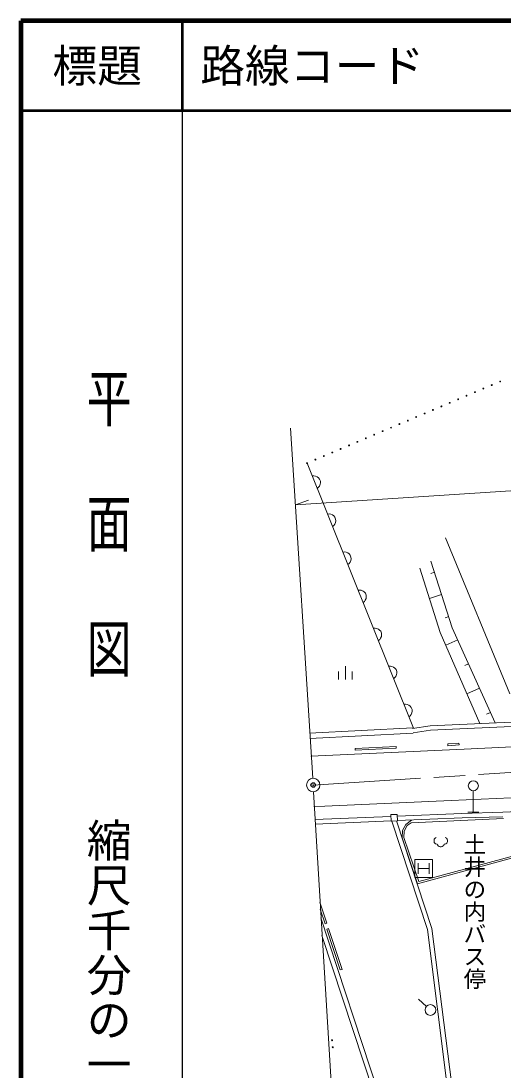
# Model space of a CAD drawing. Units: millimetres, scale not verified. Extents: x 40000 to 680000, y 20000 to 380000.
# Drawn here: x 40000 to 93795, y 262860 to 380000 of the extents above; entities that cross this region are included whole.
import ezdxf
from ezdxf.enums import TextEntityAlignment as Align

# ---------------------------------------------------------------- set-up
doc = ezdxf.new("R2010")
doc.units = ezdxf.units.MM
doc.header["$LTSCALE"] = 1000
doc.header["$PDMODE"] = 32
doc.header["$PDSIZE"] = 500
doc.linetypes.add('CHAIN', pattern=[18.5, 12, -1.5, 3.5, -1.5])
for name, color, linetype, lineweight in [('M-BGD', 7, 'Continuous', 13), ('M-BGD-EXST', 7, 'Continuous', 13), ('M-BMK', 2, 'CHAIN', 13), ('M-BMK-OTRS', 5, 'Continuous', 13), ('M-BMK-SRVR', 3, 'Continuous', 13), ('M-STR-HTXT', 7, 'Continuous', 13), ('M-STR-STRC', 7, 'Continuous', 13), ('M-TTL', 2, 'Continuous', 140), ('M-TTL-BAND', 7, 'Continuous', 25), ('M-TTL-LINE', 7, 'Continuous', 50)]:
    doc.layers.add(name, color=color, linetype=linetype, lineweight=lineweight)
doc.layers.add('M-OTRS', color=6, linetype='Continuous')
doc.layers.add('M-TTL-TXT', color=7, linetype='Continuous')
doc.styles.add('@ＭＳ ゴシック', font='')
doc.styles.add('ＭＳ ゴシック', font='')
doc.styles.get('@ＭＳ ゴシック').set_extended_font_data('@MS Gothic')
doc.styles.get('ＭＳ ゴシック').set_extended_font_data('MS Gothic')

msp = doc.modelspace()

# ---------------------------------------------------------------- linework, layer by layer
at = {"layer": 'M-BGD'}
for p, q in [((71925, 330625), (83811, 301030)), ((72688, 329207), (72499, 329196)), ((72861, 329180), (72688, 329207)), ((73056, 329096), (72861, 329180)), ((73196, 328991), (73056, 329096)), ((73318, 328846), (73196, 328991)), ((73203, 327927), (73308, 328066)), ((73308, 328066), (73392, 328261)), ((73408, 328623), (73318, 328846)), ((73392, 328261), (73419, 328434)), ((73419, 328434), (73408, 328623)), ((73058, 327804), (73203, 327927)), ((74395, 324957), (74206, 324946)), ((74568, 324930), (74395, 324957)), ((74763, 324846), (74568, 324930)), ((74903, 324741), (74763, 324846)), ((75025, 324596), (74903, 324741)), ((75115, 324373), (75025, 324596)), ((74765, 323554), (74910, 323677)), ((74910, 323677), (75015, 323816)), ((75015, 323816), (75099, 324011)), ((75099, 324011), (75126, 324184)), ((75126, 324184), (75115, 324373)), ((87395, 322297), (94554, 304860)), ((76102, 320707), (75913, 320696)), ((76275, 320680), (76102, 320707)), ((76470, 320597), (76275, 320680)), ((76609, 320491), (76470, 320597)), ((76732, 320346), (76609, 320491)), ((76822, 320123), (76732, 320346)), ((76805, 319761), (76833, 319934)), ((76833, 319934), (76822, 320123)), ((76472, 319304), (76616, 319427)), ((76616, 319427), (76722, 319566)), ((76722, 319566), (76805, 319761)), ((84504, 318902), (86799, 311697)), ((85743, 319682), (88129, 312248)), ((86141, 318443), (85735, 318313)), ((77809, 316457), (77620, 316446)), ((77982, 316430), (77809, 316457)), ((78177, 316347), (77982, 316430)), ((78316, 316241), (78177, 316347)), ((78179, 315054), (78323, 315177)), ((78439, 316096), (78316, 316241)), ((78323, 315177), (78429, 315316)), ((78429, 315316), (78512, 315511)), ((78529, 315874), (78439, 316096)), ((78512, 315511), (78540, 315684)), ((78540, 315684), (78529, 315874)), ((86936, 315965), (85578, 315529)), ((87732, 313487), (87323, 313356)), ((79516, 312207), (79327, 312196)), ((79689, 312180), (79516, 312207)), ((79884, 312097), (79689, 312180)), ((80023, 311991), (79884, 312097)), ((80146, 311846), (80023, 311991)), ((80235, 311624), (80146, 311846)), ((80247, 311434), (80235, 311624)), ((86799, 311697), (91218, 301549)), ((88129, 312248), (92919, 301627)), ((79886, 310804), (80030, 310927)), ((80030, 310927), (80136, 311066)), ((80136, 311066), (80219, 311261)), ((80219, 311261), (80247, 311434)), ((88738, 310898), (87408, 310298)), ((89956, 308198), (89546, 308013)), ((75450, 307351), (75450, 306451)), ((76200, 307951), (76200, 306451)), ((76950, 307351), (76950, 306451)), ((81223, 307957), (81033, 307946)), ((81396, 307930), (81223, 307957)), ((81591, 307847), (81396, 307930)), ((81730, 307741), (81591, 307847)), ((81853, 307596), (81730, 307741)), ((81843, 306816), (81926, 307011)), ((81942, 307374), (81853, 307596)), ((81926, 307011), (81954, 307184)), ((81954, 307184), (81942, 307374)), ((81592, 306554), (81737, 306677)), ((81737, 306677), (81843, 306816)), ((91174, 305497), (89774, 304866)), ((82930, 303708), (82740, 303696)), ((83102, 303680), (82930, 303708)), ((83298, 303597), (83102, 303680)), ((83437, 303491), (83298, 303597)), ((83560, 303346), (83437, 303491)), ((83299, 302304), (83444, 302427)), ((83444, 302427), (83550, 302566)), ((83550, 302566), (83633, 302761)), ((83649, 303124), (83560, 303346)), ((83633, 302761), (83661, 302934)), ((83661, 302934), (83649, 303124)), ((115766, 302671), (85674, 301296)), ((92391, 302797), (91961, 302603)), ((83729, 301055), (72186, 300477)), ((85674, 301296), (83690, 301013)), ((115732, 302169), (85721, 300798)), ((83759, 300456), (72223, 299878)), ((85721, 300798), (83761, 300518)), ((112424, 299766), (89465, 298690)), ((89465, 298690), (72345, 297900)), ((90483, 294044), (90483, 291664)), ((88026, 292944), (73898, 292325)), ((88026, 292944), (101963, 293609)), ((73898, 292325), (72694, 292267)), ((105745, 292132), (93778, 291644)), ((81276, 291178), (72783, 290828)), ((81296, 290678), (72814, 290329)), ((82000, 291406), (81274, 291374)), ((81274, 291374), (81305, 290653)), ((81305, 290653), (82032, 290685)), ((81389, 290656), (85367, 278558)), ((81908, 290679), (85857, 278668)), ((82032, 290685), (82000, 291406)), ((89205, 291515), (82011, 291206)), ((89223, 291016), (82032, 290706)), ((82950, 290289), (83575, 290756)), ((93866, 290947), (83536, 290477)), ((112368, 291303), (84255, 283667)), ((112315, 291496), (84385, 283910)), ((93778, 291644), (89205, 291515)), ((93792, 291144), (89223, 291016)), ((89853, 291664), (91113, 291664)), ((82540, 288778), (82581, 289601)), ((82581, 289601), (82950, 290289)), ((82742, 288806), (82778, 289546)), ((82778, 289546), (83105, 290156)), ((83105, 290156), (83536, 290477)), ((84255, 283667), (82540, 288778)), ((84385, 283910), (82742, 288806)), ((86128, 288631), (86098, 288511)), ((86098, 288511), (86098, 288391)), ((86098, 288391), (86128, 288271)), ((86218, 288751), (86128, 288631)), ((86128, 288271), (86188, 288181)), ((86188, 288181), (86278, 288121)), ((86338, 288811), (86218, 288751)), ((87478, 288751), (87358, 288811)), ((87418, 288121), (87508, 288181)), ((87568, 288631), (87478, 288751)), ((87508, 288181), (87568, 288271)), ((87598, 288511), (87568, 288631)), ((87568, 288271), (87598, 288391)), ((87598, 288391), (87598, 288511)), ((86278, 288121), (86398, 288091)), ((86398, 288091), (86458, 288091)), ((86458, 288091), (86488, 288001)), ((86488, 288001), (86548, 287911)), ((86548, 287911), (86668, 287821)), ((86668, 287821), (86788, 287791)), ((86788, 287791), (86908, 287791)), ((86908, 287791), (86998, 287821)), ((86998, 287821), (87118, 287881)), ((87118, 287881), (87178, 287941)), ((87178, 287941), (87208, 288001)), ((87208, 288001), (87238, 288091)), ((87238, 288091), (87298, 288091)), ((87298, 288091), (87418, 288121)), ((73354, 281608), (74129, 279263)), ((73402, 280824), (73939, 279201)), ((73463, 279843), (80084, 259727)), ((74129, 279263), (73939, 279201)), ((73585, 277873), (79572, 259682)), ((74327, 278644), (74137, 278581)), ((74137, 278581), (75637, 274037)), ((74327, 278644), (75826, 274100)), ((85367, 278558), (87581, 261060)), ((85857, 278668), (88070, 261176)), ((75637, 274037), (75826, 274100)), ((85247, 269970), (84359, 270777))]:
    msp.add_line(p, q, dxfattribs=at)
for centre, radius in [((93473, 339741), 50), ((90662, 338552), 50), ((91599, 338948), 50), ((92536, 339344), 50), ((87852, 337363), 50), ((88789, 337759), 50), ((89726, 338155), 50), ((85041, 336174), 50), ((85978, 336570), 50), ((86915, 336966), 50), ((82231, 334985), 50), ((83168, 335381), 50), ((84104, 335777), 50), ((80357, 334192), 50), ((81294, 334588), 50), ((77546, 333003), 50), ((78483, 333399), 50), ((79420, 333796), 50), ((74736, 331814), 50), ((75673, 332210), 50), ((76609, 332607), 50), ((71925, 330625), 50), ((72862, 331021), 50), ((73799, 331418), 50), ((90483, 294604), 560), ((85691, 269566), 600), ((74719, 266185), 50), ((74719, 266185), 50), ((74790, 265404), 50), ((74790, 265404), 50)]:
    msp.add_circle(centre, radius, dxfattribs=at)
at = {"layer": 'M-BGD-EXST'}
for p, q in [((83937, 284374), (83937, 286374)), ((83937, 286374), (85937, 286374)), ((84337, 285974), (84337, 284774)), ((85537, 285974), (85537, 284774)), ((85937, 286374), (85937, 284374)), ((84337, 285374), (85537, 285374)), ((85937, 284374), (83937, 284374))]:
    msp.add_line(p, q, dxfattribs=at)
at = {"layer": 'M-BMK'}
msp.add_line((72615, 294683), (149345, 299543), dxfattribs=at)
at = {"layer": 'M-BMK-OTRS'}
for p, q in [((72568, 295432), (70077, 334530)), ((72661, 293935), (76579, 229519))]:
    msp.add_line(p, q, dxfattribs=at)
at = {"layer": 'M-BMK-SRVR'}
for radius in [750, 30]:
    msp.add_circle((72615, 294683), radius, dxfattribs=at)
at = {"layer": 'M-OTRS'}
msp.add_point((72615, 294683), dxfattribs=at)
at = {"layer": 'M-STR-HTXT'}
for q in [(130069, 329816), (72091, 326502)]:
    msp.add_line((70622, 325986), q, dxfattribs=at)
at = {"layer": 'M-STR-STRC'}
for p, q in [((77279, 298761), (81860, 298992)), ((77279, 298761), (77290, 298561)), ((77290, 298561), (81870, 298792)), ((81860, 298992), (81870, 298792)), ((87630, 299265), (88876, 299353)), ((87630, 299265), (87644, 299066)), ((87644, 299066), (88890, 299153)), ((88876, 299353), (88890, 299153))]:
    msp.add_line(p, q, dxfattribs=at)
at = {"layer": 'M-TTL'}
for p, q in [((40000, 380000), (40000, 20000)), ((680000, 380000), (40000, 380000))]:
    msp.add_line(p, q, dxfattribs=at)
at = {"layer": 'M-TTL-BAND'}
msp.add_line((58000, 370000), (58000, 20000), dxfattribs=at)
at = {"layer": 'M-TTL-LINE'}
for p, q in [((58000, 380000), (58000, 370000)), ((40000, 370000), (680000, 370000))]:
    msp.add_line(p, q, dxfattribs=at)

# ---------------------------------------------------------------- texts
at = {"layer": 'M-BGD', "style": '@ＭＳ ゴシック'}
msp.add_text('土井の内バス停', height=1833, rotation=270, dxfattribs=at).set_placement((89154, 289315), align=Align.BOTTOM_LEFT)
at = {"layer": 'M-TTL-BAND', "style": '@ＭＳ ゴシック', "width": 1.4}
msp.add_text('平  面  図', height=3666, rotation=270, dxfattribs=at).set_placement((49777, 306475), align=Align.MIDDLE_RIGHT)
at = {"layer": 'M-TTL-BAND', "style": '@ＭＳ ゴシック'}
msp.add_text('縮尺千分の一', height=3666, rotation=270, dxfattribs=at).set_placement((49777, 261030), align=Align.MIDDLE_RIGHT)
at = {"layer": 'M-TTL-TXT', "style": 'ＭＳ ゴシック'}
msp.add_text('標題', height=3666, dxfattribs=at).set_placement((48500, 375000), align=Align.MIDDLE_CENTER)
msp.add_text('路線コード', height=3666, dxfattribs=at).set_placement((60000, 375000), align=Align.MIDDLE_LEFT)

doc.saveas('drawing.dxf')
